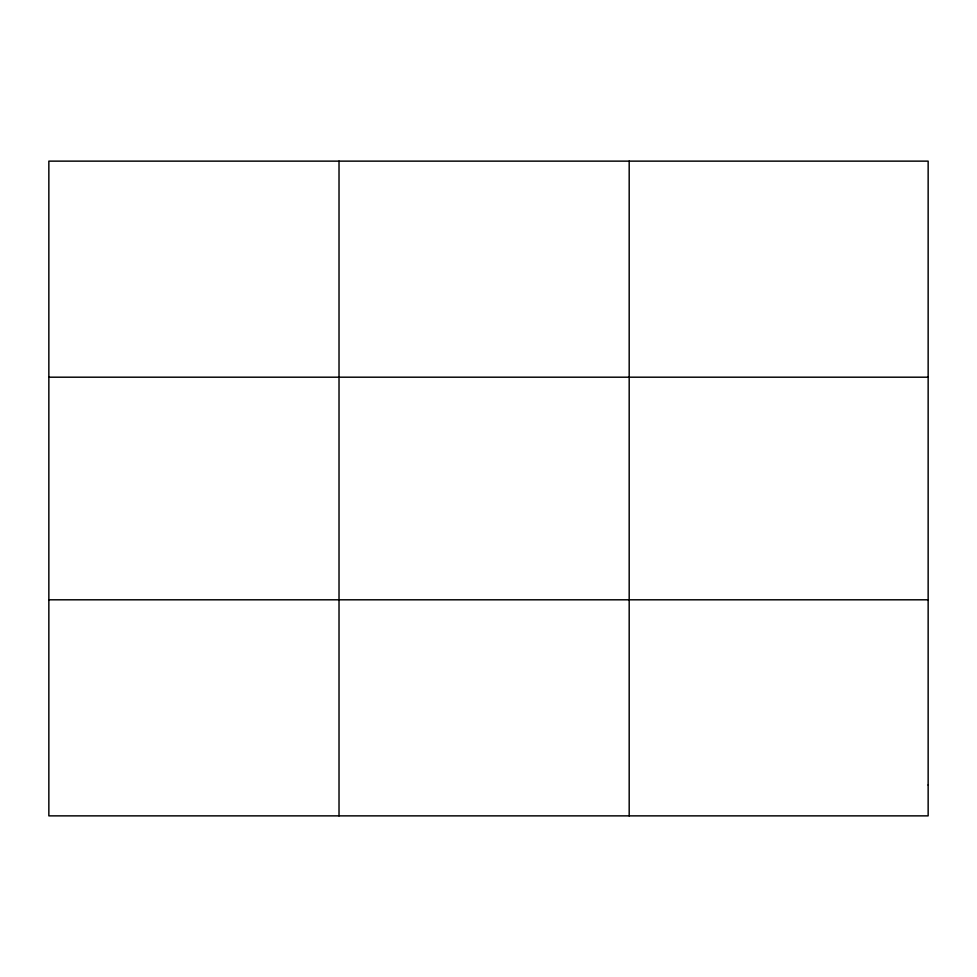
<?xml version="1.0" encoding="UTF-8"?>
<svg xmlns="http://www.w3.org/2000/svg" width="977" height="977" viewBox="0 0 977 977"><rect width="100%" height="100%" fill="white"/><g stroke="black" fill="none" stroke-linecap="round" stroke-linejoin="round"><path stroke-width="1.47" d="M339.019 161.132L339.019 815.868M629.188 161.132L629.188 815.868M48.85 377.195L928.15 377.195M48.85 599.805L928.15 599.805M928.15 785.007L928.15 815.868L48.85 815.868L48.85 161.132L928.15 161.132L928.15 785.007"/></g></svg>
